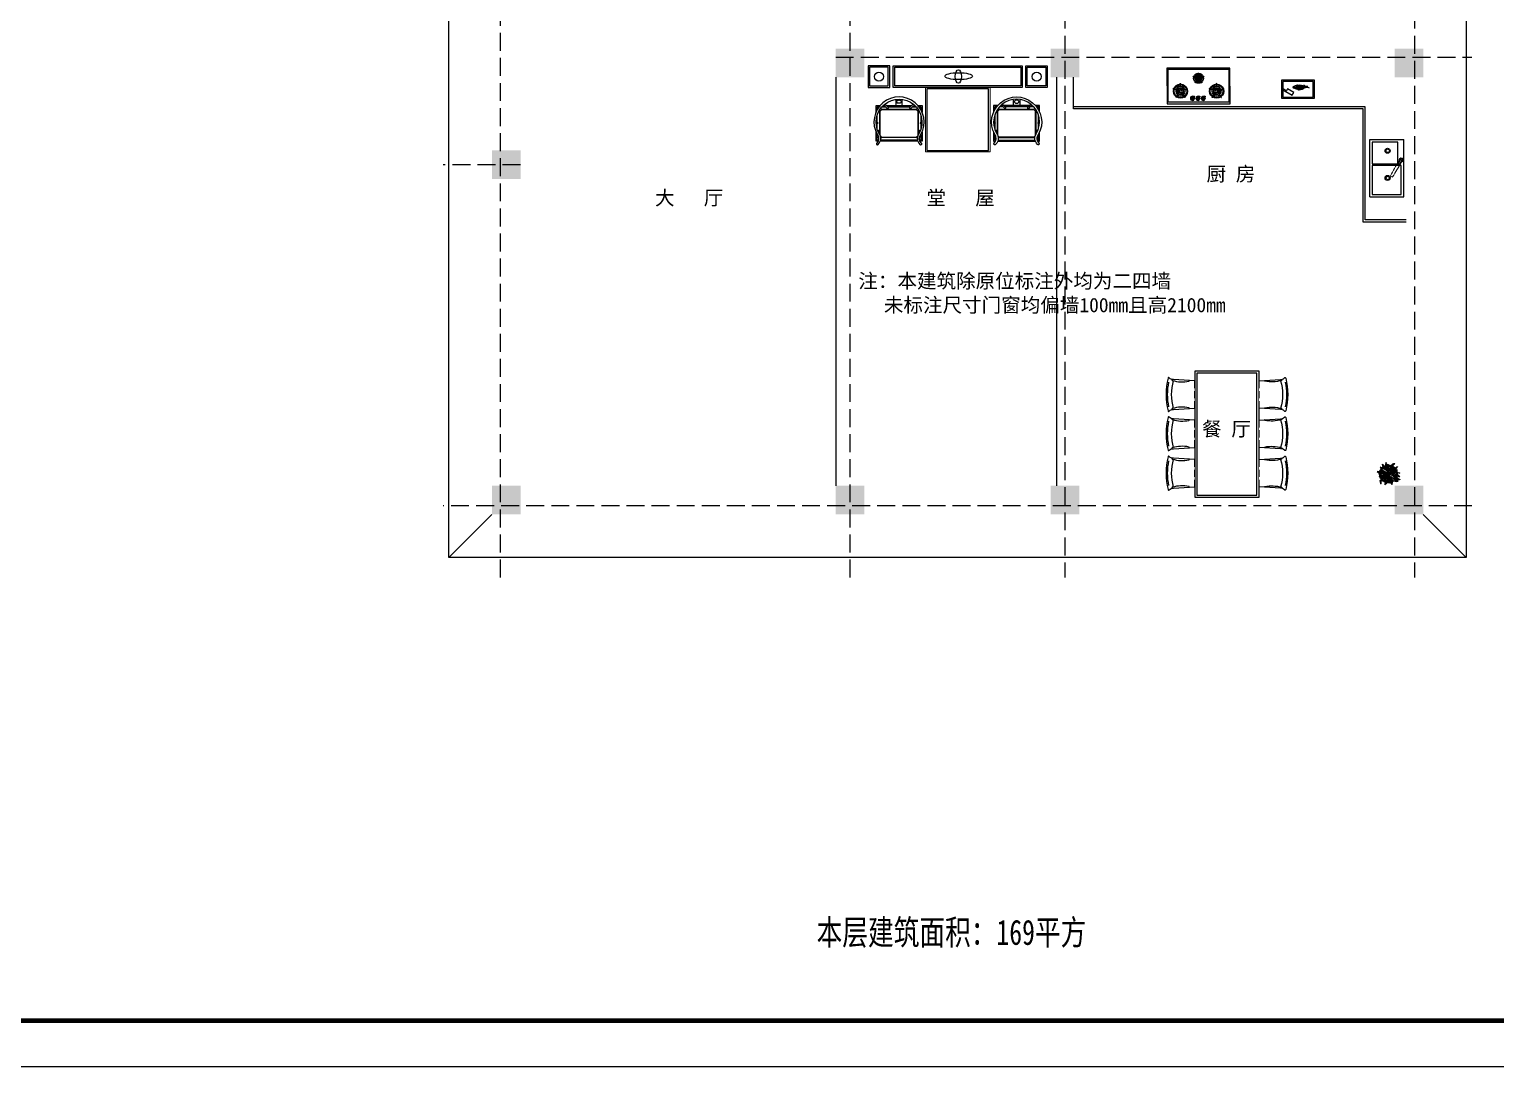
# Model space of a CAD drawing. Header units: millimetres. Extents: x -807114 to 146922, y -468455 to -61603.
# Drawn here: x -373469 to -353001, y -238672 to -224198 of the extents above; entities that cross this region are included whole.
import ezdxf

# ---------------------------------------------------------------- set-up
doc = ezdxf.new("R2010")
doc.units = ezdxf.units.MM
doc.header["$LTSCALE"] = 1000
for name, pattern in [('DASH', [0.35, 0.25, -0.1]), ('DASHED2', [0.375, 0.25, -0.125]), ('HIDDEN', [9.525, 6.35, -3.175])]:
    doc.linetypes.add(name, pattern=pattern)
for name, color, linetype in [('1家具内线', 8, 'Continuous'), ('1家具外线', 2, 'Continuous'), ('FF-FIXT', 31, 'Continuous'), ('FF-FURN', 51, 'Continuous'), ('FF-PLANTS', 86, 'Continuous'), ('floor', 9, 'Continuous'), ('KITCHEN', 2, 'Continuous'), ('KL截面', 30, 'Continuous'), ('P-活动家具', 134, 'Continuous'), ('PUB_DIM', 3, 'Continuous'), ('PUB_TITLE', 4, 'Continuous'), ('wipess', 5, 'Continuous'), ('建-轴', 1, 'Continuous')]:
    doc.layers.add(name, color=color, linetype=linetype)
for name, color, linetype, lineweight in [('FF●09【活动家具】', 146, 'DASHED2', 0), ('jia +', 4, 'Continuous', 20), ('jia -', 1, 'Continuous', 9)]:
    doc.layers.add(name, color=color, linetype=linetype, lineweight=lineweight)
doc.styles.add('D', font='simhei.ttf', dxfattribs={"width": 0.75, "height": 7})

# ---------------------------------------------------------------- blocks, each defined once
blk = doc.blocks.new('A$C73C27036')
at = {"layer": 'floor', "color": 251, "ltscale": 50}
for p, q in [((0, 800), (0, 0)), ((476, 800), (0, 800)), ((476, 800), (476, 0)), ((476, 0), (0, 0))]:
    blk.add_line(p, q, dxfattribs=at)
for centre, radius in [((226, 535), 35), ((226, 535), 25), ((226, 156), 35), ((226, 156), 25)]:
    blk.add_circle(centre, radius, dxfattribs=at)
at = {"layer": 'jia +', "color": 251}
for centre, radius, start, end in [((6980, -3738), 8043, 148.0351, 149.7132), ((-6915, 4285), 8043, 330.2868, 331.9649), ((161, 517), 5, 61.0799, 145.1717), ((-105, 35), 556, 58.9201, 61.0799), ((179, 507), 5, 334.8283, 58.9201), ((39, 285), 29.1, 101.9376, 18.0624)]:
    blk.add_arc(centre, radius, start, end, dxfattribs=at)
at = {"layer": 'jia -', "color": 251}
for centre, radius, start, end in [((40, 287), 20, 150, 330), ((278, 151), 294, 138.9018, 150.229), ((36, 294), 5, 149.5096, 224.4347), ((278, 151), 286, 139.062, 149.5096), ((55, 312), 31.1, 224.4347, 255.5653), ((39, 285), 29.1, 37.6892, 82.3108), ((48, 287), 5, 255.5653, 330.4904), ((-196, 425), 286, 330.4904, 340.938), ((-196, 425), 294, 329.771, 341.0982), ((60, 321), 24.5, 30.4631, 89.5369), ((64, 337), 2, 93.1644, 139.062), ((64, 328), 10.9, 26.8356, 93.1644)]:
    blk.add_arc(centre, radius, start, end, dxfattribs=at)
at = {"layer": 'jia -', "color": 2}
for centre, radius, start, end in [((60, 341), 5, 89.5369, 138.9018), ((72, 332), 2, 340.938, 26.8356), ((77, 331), 5, 341.0982, 30.4631)]:
    blk.add_arc(centre, radius, start, end, dxfattribs=at)
at = {"layer": 'P-活动家具', "ltscale": 50}
for p, q in [((35, 765), (35, 363)), ((441, 765), (35, 765)), ((441, 363), (441, 765)), ((35, 363), (441, 363)), ((85, 336), (85, 34)), ((441, 336), (85, 336)), ((441, 34), (441, 336)), ((85, 34), (441, 34))]:
    blk.add_line(p, q, dxfattribs=at)
blk = doc.blocks.new('A$C565A4CBB')
at = {"layer": 'P-活动家具', "color": 250}
for p, q in [((0, 0), (-12, 1)), ((11, -6), (0, 0)), ((69, 88), (47, 50)), ((47, 50), (132, 0)), ((158, 37), (69, 88)), ((132, 0), (149, 29)), ((149, 29), (152, 27)), ((152, 27), (151, 26)), ((151, 26), (183, 7)), ((158, 37), (159, 39)), ((190, 21), (159, 39)), ((183, 7), (190, 21)), ((-122, -21), (-110, -21)), ((-109, -21), (-122, -21)), ((-110, -21), (-100, -24)), ((-98, -24), (-109, -21)), ((-95, -16), (-90, -17)), ((-90, -16), (-95, -16)), ((-76, -24), (-90, -16)), ((-90, -17), (-78, -24)), ((-77, -12), (-66, -25)), ((-64, -25), (-77, -12)), ((-65, -12), (-56, -26)), ((-53, -26), (-65, -12)), ((-54, -8), (-42, -26)), ((-40, -26), (-54, -8)), ((-51, -45), (-48, -28)), ((-47, -28), (-51, -45)), ((-48, -5), (-34, -26)), ((-31, -26), (-48, -5)), ((-44, -45), (-41, -28)), ((-40, -28), (-43, -45)), ((-37, -5), (-22, -25)), ((-20, -25), (-37, -5)), ((-33, -42), (-33, -28)), ((-32, -28), (-32, -42)), ((-28, -2), (-10, -24)), ((-8, -24), (-28, -2)), ((-25, -43), (-26, -28)), ((-25, -28), (-23, -43)), ((-20, -41), (-20, -27)), ((-19, -27), (-20, -41)), ((-1, -2), (-17, -1)), ((-17, -51), (-13, -39)), ((-13, -40), (-17, -51)), ((-13, -39), (-15, -27)), ((-14, -3), (1, -22)), ((2, -22), (-14, -3)), ((-13, -26), (-13, -40)), ((-1, -4), (-9, -1)), ((-5, -5), (-8, -4)), ((7, -9), (-5, -5)), ((7, -6), (-1, -2)), ((7, -35), (3, -24)), ((4, -24), (8, -37)), ((8, -41), (7, -35)), ((8, -37), (8, -46))]:
    blk.add_line(p, q, dxfattribs=at)
at = {"layer": 'P-活动家具'}
for p, q in [((-54, -48), (-51, -45)), ((-51, -45), (-54, -48)), ((-46, -50), (-44, -45)), ((-43, -45), (-46, -50)), ((-36, -52), (-33, -42)), ((-32, -42), (-36, -52)), ((-27, -51), (-25, -43)), ((-23, -43), (-27, -51)), ((-22, -50), (-20, -41)), ((-20, -41), (-22, -50)), ((8, -46), (8, -41))]:
    blk.add_line(p, q, dxfattribs=at)
at = {"layer": 'P-活动家具', "color": 250}
blk.add_lwpolyline([(215, 130), (-242, 130), (-242, -118), (215, -118)], close=True, dxfattribs=at)
at = {"layer": 'P-活动家具'}
blk.add_lwpolyline([(200, 115), (-227, 115), (-227, -103), (200, -103)], close=True, dxfattribs=at)
at = {"layer": 'P-活动家具', "color": 250}
for points in [[(-66, -1), (-76, 3)], [(-58, 0), (-70, 6), (-52, 1), (-59, 6)], [(-45, 3), (-50, 6)], [(-34, 4), (-40, 9)], [(-26, 6), (-32, 11)], [(-15, 4), (-26, 12)], [(-11, 6), (-19, 12)], [(-128, -28), (-138, -27), (-146, -28), (-130, -28)], [(-128, -26), (-143, -24), (-130, -27)], [(-130, -28), (-143, -31), (-129, -28)], [(-126, -28), (-132, -31), (-128, -28)], [(-99, -26), (-112, -33), (-104, -26)], [(-84, -38), (-101, -43)], [(-80, -26), (-93, -37), (-82, -26)], [(-83, -7), (-90, -5)], [(-72, -3), (-83, -1)], [(-66, -27), (-75, -38), (-69, -27)], [(-57, -28), (-62, -43), (-65, -44), (-58, -28)], [(5, -38), (-12, -41)], [(3, -41), (-6, -46)], [(-4, -25), (-1, -41), (-5, -50), (-3, -41), (-5, -25)]]:
    blk.add_lwpolyline(points, dxfattribs=at)
at = {"layer": 'P-活动家具'}
for points in [[(-88, -41), (-101, -51)], [(4, -42), (1, -50)]]:
    blk.add_lwpolyline(points, dxfattribs=at)
at = {"layer": 'P-活动家具', "color": 250}
for radius in [4.08, 2.31]:
    blk.add_circle((35, -18), radius, dxfattribs=at)
for centre, radius, start, end in [((36, -27), 4.09, 96.5195, 204.4235), ((34, -27), 2.13, 214.1434, 63.8624), ((35, -18), 1.85, 192.7663, 336.2989), ((35, -17), 1.48, 221.42, 2.1489), ((36, -24), 1.59, 109.6965, 226.3455)]:
    blk.add_arc(centre, radius, start, end, dxfattribs=at)
for points in [[(56, -17), (48, -12), (-105, -13), (-150, -20), (-167, -11)], [(-6, 4), (-20, 14), (-26, 15), (-37, 12), (-50, 8), (-74, 7), (-94, -10)], [(57, -26), (48, -32), (-58, -50), (-109, -35), (-133, -34), (-149, -34)], [(9, -21), (-41, -26), (-84, -24), (-101, -24), (-128, -26)], [(9, -23), (-41, -28), (-84, -26), (-101, -26), (-128, -28)], [(-79, -37), (-89, -37), (-104, -43), (-100, -48), (-101, -51), (-90, -48), (-82, -40), (-79, -39), (-79, -37)], [(7, -37), (-2, -37), (-12, -39), (-7, -48), (0, -54), (6, -47), (8, -39), (10, -37), (8, -37)], [(25, -10), (16, -12), (14, -35), (22, -39)], [(57, -26), (57, -24), (54, -23), (53, -20), (57, -20), (57, -19), (56, -17)]]:
    blk.add_spline(points, degree=3, dxfattribs=at)
blk = doc.blocks.new('A$C15EF7CB2')
at = {"color": 2}
blk.add_arc((10, 96), 1.16, 0.0007, 180.0007, dxfattribs=at)
at = {"layer": 'KITCHEN', "color": 251}
for p, q in [((-420, -309), (-420, 141)), ((-420, 141), (440, 141)), ((440, 141), (440, -309)), ((440, -309), (-420, -309))]:
    blk.add_line(p, q, dxfattribs=at)
at = {"layer": 'KITCHEN', "color": 2, "linetype": 'HIDDEN'}
for p, q in [((-65, -289), (-65, -292)), ((10, -289), (10, -292))]:
    blk.add_line(p, q, dxfattribs=at)
at = {"layer": 'P-活动家具'}
for p, q in [((-36, 34), (-63, 43)), ((-35, 36), (-62, 45)), ((8, 68), (8, 96)), ((11, 68), (11, 96)), ((54, 36), (81, 45)), ((55, 34), (82, 43)), ((-308, -140), (-346, -128)), ((-307, -137), (-345, -124)), ((-245, -92), (-245, -51)), ((-241, -92), (-241, -51)), ((-179, -137), (-140, -124)), ((-178, -140), (-139, -128)), ((-19, -17), (-36, -40)), ((-17, -18), (-34, -41)), ((37, -18), (53, -41)), ((38, -17), (55, -40)), ((197, -140), (159, -128)), ((198, -137), (160, -124)), ((260, -92), (260, -51)), ((264, -92), (264, -51)), ((326, -137), (365, -124)), ((327, -140), (366, -128)), ((-284, -213), (-308, -246)), ((-281, -215), (-305, -248)), ((-204, -215), (-181, -248)), ((-202, -213), (-178, -246)), ((-67, -230), (-67, -227)), ((-64, -230), (-64, -227)), ((-35, -258), (-32, -258)), ((-35, -261), (-32, -261)), ((-12, -238), (-14, -236)), ((8, -230), (8, -227)), ((11, -230), (11, -227)), ((40, -258), (43, -258)), ((40, -261), (43, -261)), ((63, -238), (61, -236)), ((83, -230), (83, -227)), ((85, -289), (85, -292)), ((86, -230), (86, -227)), ((115, -258), (118, -258)), ((115, -261), (118, -261)), ((221, -213), (197, -246)), ((224, -215), (200, -248)), ((301, -215), (324, -248)), ((303, -213), (327, -246))]:
    blk.add_line(p, q, dxfattribs=at)
at = {"layer": 'P-活动家具', "color": 250}
for p, q in [((-87, -238), (-89, -236)), ((-68, -242), (-68, -277)), ((-62, -242), (-62, -277)), ((7, -242), (7, -277)), ((13, -242), (13, -277)), ((82, -242), (82, -277)), ((88, -242), (88, -277))]:
    blk.add_line(p, q, dxfattribs=at)
at = {"layer": 'P-活动家具'}
blk.add_lwpolyline([(-433, -337), (-429, 161), (452, 161), (449, -337)], close=True, dxfattribs=at)
for centre, radius in [((10, 21), 46.2), ((-243, -159), 66), ((262, -159), 66)]:
    blk.add_circle(centre, radius, dxfattribs=at)
at = {"layer": 'P-活动家具', "color": 250}
for centre, radius in [((10, 21), 33.1), ((10, 21), 26.9), ((10, 21), 11.6), ((-243, -159), 47.3), ((-243, -159), 38.5), ((-243, -159), 16.5), ((262, -159), 47.3), ((262, -159), 38.5), ((262, -159), 16.5), ((-65, -259), 20), ((10, -259), 20), ((85, -259), 20)]:
    blk.add_circle(centre, radius, dxfattribs=at)
at = {"layer": 'P-活动家具'}
for centre, radius, start, end in [((-62, 44), 1.16, 72.0007, 252.0007), ((10, 21), 69.3, 162.9557, 233.0457), ((10, 21), 69.3, 90.9557, 161.0457), ((10, 21), 61.6, 163.075, 232.9263), ((10, 21), 61.6, 91.075, 160.9263), ((-35, 35), 1.16, 252.0007, 72.0007), ((10, 68), 1.16, 180.0007, 0.0007), ((10, 21), 69.3, 18.9557, 89.0457), ((10, 21), 61.6, 19.075, 88.9263), ((10, 21), 61.6, 307.075, 16.9263), ((10, 21), 69.3, 306.9557, 17.0457), ((55, 35), 1.16, 108.0007, 288.0007), ((82, 44), 1.16, 288.0007, 108.0007), ((-346, -126), 1.65, 72.0007, 252.0007), ((-243, -159), 99, 162.9557, 233.0457), ((-243, -159), 99, 90.9557, 161.0457), ((-243, -159), 88, 163.075, 232.9263), ((-243, -159), 88, 91.075, 160.9263), ((-307, -139), 1.65, 252.0007, 72.0007), ((-243, -51), 1.65, 0.0007, 180.0007), ((-243, -92), 1.65, 180.0007, 0.0007), ((-243, -159), 99, 18.9557, 89.0457), ((-243, -159), 88, 19.075, 88.9263), ((-243, -159), 88, 307.075, 16.9263), ((-243, -159), 99, 306.9557, 17.0457), ((-179, -139), 1.65, 108.0007, 288.0007), ((-140, -126), 1.65, 288.0007, 108.0007), ((-35, -41), 1.16, 144.0007, 324.0007), ((10, 21), 69.3, 234.9557, 305.0457), ((10, 21), 61.6, 235.075, 304.9263), ((-18, -18), 1.16, 324.0007, 144.0007), ((37, -18), 1.16, 36.0007, 216.0007), ((54, -41), 1.16, 216.0007, 36.0007), ((159, -126), 1.65, 72.0007, 252.0007), ((262, -159), 99, 162.9557, 233.0457), ((262, -159), 99, 90.9557, 161.0457), ((262, -159), 88, 163.075, 232.9263), ((262, -159), 88, 91.075, 160.9263), ((198, -139), 1.65, 252.0007, 72.0007), ((262, -51), 1.65, 0.0007, 180.0007), ((262, -92), 1.65, 180.0007, 0.0007), ((262, -159), 99, 18.9557, 89.0457), ((262, -159), 88, 19.075, 88.9263), ((262, -159), 88, 307.075, 16.9263), ((262, -159), 99, 306.9557, 17.0457), ((326, -139), 1.65, 108.0007, 288.0007), ((365, -126), 1.65, 288.0007, 108.0007), ((-307, -247), 1.65, 144.0007, 324.0007), ((-243, -159), 99, 234.9557, 305.0457), ((-243, -159), 88, 235.075, 304.9263), ((-283, -214), 1.65, 324.0007, 144.0007), ((-203, -214), 1.65, 36.0007, 216.0007), ((-179, -247), 1.65, 216.0007, 36.0007), ((-65, -259), 33, 92.6059, 135.0007), ((-65, -259), 33, 270.0007, 357.3954), ((-65, -259), 30, 270.0007, 357.1347), ((-65, -259), 33, 2.6059, 87.3954), ((-65, -259), 30, 2.8667, 87.1347), ((10, -259), 33, 92.6059, 135.0007), ((10, -259), 30, 92.8667, 135.0007), ((10, -259), 33, 270.0007, 357.3954), ((10, -259), 30, 270.0007, 357.1347), ((10, -259), 33, 2.6059, 87.3954), ((10, -259), 30, 2.8667, 87.1347), ((85, -259), 33, 92.6059, 135.0007), ((85, -259), 30, 92.8667, 135.0007), ((85, -259), 30, 270.0007, 357.1347), ((85, -259), 33, 270.0007, 357.3954), ((85, -259), 33, 2.6059, 87.3954), ((85, -259), 30, 2.8667, 87.1347), ((198, -247), 1.65, 144.0007, 324.0007), ((262, -159), 99, 234.9557, 305.0457), ((262, -159), 88, 235.075, 304.9263), ((222, -214), 1.65, 324.0007, 144.0007), ((302, -214), 1.65, 36.0007, 216.0007), ((326, -247), 1.65, 216.0007, 36.0007)]:
    blk.add_arc(centre, radius, start, end, dxfattribs=at)
at = {"layer": 'P-活动家具', "color": 250}
for centre, radius, start, end in [((-8, 12), 3.85, 26.4748, 206.4748), ((10, 21), 23.1, 206.4748, 240.0007), ((0, 37), 3.85, 120.0007, 300.0007), ((10, 21), 15.4, 206.4748, 240.0007), ((10, 21), 23.1, 86.4748, 120.0007), ((0, 4), 3.85, 240.0007, 60.0007), ((10, 21), 15.4, 86.4748, 120.0007), ((11, 40), 3.85, 266.4748, 86.4748), ((10, 21), 15.4, 326.4748, 0.0007), ((26, 10), 3.85, 146.4748, 326.4748), ((29, 21), 3.85, 0.0007, 180.0007), ((10, 21), 23.1, 326.4748, 0.0007), ((-270, -159), 5.5, 0.0007, 180.0007), ((-243, -159), 33, 180.0007, 213.5265), ((-266, -175), 5.5, 213.5265, 33.5265), ((-243, -159), 22, 180.0007, 213.5265), ((-245, -132), 5.5, 93.5265, 273.5265), ((-243, -159), 33, 60.0007, 93.5265), ((-243, -159), 22, 60.0007, 93.5265), ((-229, -183), 5.5, 120.0007, 300.0007), ((-229, -136), 5.5, 240.0007, 60.0007), ((-243, -159), 22, 300.0007, 333.5265), ((-243, -159), 33, 300.0007, 333.5265), ((-218, -172), 5.5, 333.5265, 153.5265), ((238, -172), 5.5, 26.4748, 206.4748), ((262, -159), 33, 206.4748, 240.0007), ((262, -159), 22, 206.4748, 240.0007), ((248, -136), 5.5, 120.0007, 300.0007), ((262, -159), 33, 86.4748, 120.0007), ((248, -183), 5.5, 240.0007, 60.0007), ((262, -159), 22, 86.4748, 120.0007), ((264, -132), 5.5, 266.4748, 86.4748), ((262, -159), 22, 326.4748, 0.0007), ((285, -175), 5.5, 146.4748, 326.4748), ((290, -159), 5.5, 0.0007, 180.0007), ((262, -159), 33, 326.4748, 0.0007), ((-65, -259), 30, 92.8667, 135.0007), ((-65, -259), 18, 99.5947, 260.4066), ((-65, -242), 3.01, 355.1251, 184.8763), ((-65, -276), 3.01, 175.1251, 4.8763), ((-65, -259), 18, 279.5947, 80.4066), ((10, -259), 18, 99.5947, 260.4066), ((10, -242), 3.01, 355.1251, 184.8763), ((10, -276), 3.01, 175.1251, 4.8763), ((10, -259), 18, 279.5947, 80.4066), ((85, -259), 18, 99.5947, 260.4066), ((85, -242), 3.01, 355.1251, 184.8763), ((85, -276), 3.01, 175.1251, 4.8763), ((85, -259), 18, 279.5947, 80.4066)]:
    blk.add_arc(centre, radius, start, end, dxfattribs=at)
blk = doc.blocks.new('YZ-1')
at = {"color": 250}
blk.add_wipeout([(296, 361), (313, 350), (336, 335), (365, 315), (396, 293), (431, 265), (452, 247), (485, 218), (510, 194), (538, 166), (564, 138), (587, 112), (612, 81), (633, 55), (654, 26), (669, 5), (686, -21), (698, -40), (700, -43), (701, -49), (699, -56), (696, -59), (690, -61), (687, -61), (680, -61), (674, -61), (668, -61), (661, -63), (654, -64), (647, -67), (641, -70), (636, -73), (631, -76), (625, -81), (616, -91), (615, -92), (608, -98), (597, -108), (576, -127), (553, -147), (535, -163), (338, -338), (0, 0), (49, 56), (65, 73), (140, 158), (219, 247), (236, 266), (246, 277), (254, 283), (269, 304), (275, 323), (277, 338), (277, 348), (277, 351), (279, 358), (285, 363), (289, 363), (294, 362)], dxfattribs=at).dxf.layer = 'wipess'
at = {"color": 0, "linetype": 'Continuous'}
blk.add_lwpolyline([(615, -92, -0.259493), (687, -61, 0.672201), (699, -42, 0.117136), (296, 361, 0.672201), (277, 349, -0.259493), (246, 277), (61, 68)], format="xyb", dxfattribs=at)
at = {"color": 8, "linetype": 'DASH', "ltscale": 0.5}
blk.add_lwpolyline([(61, 68), (0, 0), (338, -338), (407, -277)], dxfattribs=at)
at = {"color": 0, "linetype": 'Continuous'}
blk.add_lwpolyline([(407, -277), (615, -92)], dxfattribs=at)
at = {"color": 53, "linetype": 'Continuous'}
for centre, radius, start, end in [((-247, 555), 586, 303.4214, 332.0715), ((-195, -533), 922, 29.8366, 60.1634), ((261, 287), 11.8, 327.6605, 71.2125), ((261, 287), 11.8, 327.6605, 71.2125), ((73, 74), 8.87, 187.8713, 288.0758), ((65, 64), 10.9, 8.6433, 84.376), ((893, -585), 586, 117.9285, 146.5786), ((625, -77), 11.8, 18.7875, 122.3395), ((625, -77), 11.8, 18.7875, 122.3395), ((412, -265), 8.87, 161.9242, 262.1287), ((402, -273), 10.9, 5.624, 81.3567)]:
    blk.add_arc(centre, radius, start, end, dxfattribs=at)
at = {"color": 58}
blk.add_arc((-195, -533), 993, 32.3953, 57.6047, dxfattribs=at)
blk = doc.blocks.new('04015600')
at = {"layer": '1家具内线'}
blk.add_lwpolyline([(-39, 732, 0.13438), (-36, 722, 0.106842), (-27, 712, 0.082314), (-15, 706, 0.07067), (1, 704, 0.07067), (17, 706, 0.082314), (29, 712, 0.106842), (38, 722, 0.13438), (41, 732, 0.13438), (38, 742, 0.106842), (29, 752, 0.082314), (17, 758, 0.07067), (1, 760, 0.07067), (-15, 758, 0.082314), (-27, 752, 0.106842), (-36, 742, 0.13438)], format="xyb", close=True, dxfattribs=at)
for points in [[(-370, 645), (-370, 595)], [(-337, 645), (-370, 645)], [(-370, 510), (-370, 384)], [(-322, 577), (-326, 577), (-326, 174)], [(-322, 165), (-322, 577)], [(-229, 645), (-291, 645)], [(191, 645), (-191, 645)], [(291, 645), (229, 645)], [(251, 665), (272, 665)], [(323, 577), (327, 577), (327, 176)], [(323, 168), (323, 577)], [(370, 595), (370, 645), (337, 645)], [(370, 263), (370, 510)], [(-370, 358), (-370, 263)], [(-370, 177), (-370, 81), (-349, 81)], [(-313, 81), (313, 81)], [(349, 81), (370, 81), (370, 177)]]:
    blk.add_lwpolyline(points, dxfattribs=at)
for points in [[(-299, 600), (-299, 596), (300, 596), (300, 600)], [(-299, 130), (-299, 126), (300, 126), (300, 130)]]:
    blk.add_lwpolyline(points, close=True, dxfattribs=at)
for centre, radius, start, end in [((-258, 718), 205, 345.0014, 14.9986), ((258, 718), 205, 165.0014, 194.9986), ((-323, 599), 25, 231.8071, 61.4893), ((-923, -83), 1005, 44.6083, 48.9268), ((-28, 884), 289, 221.995, 236.4657), ((-196, 631), 14, 214.5001, 61.6758), ((196, 631), 14, 118.3242, 325.4999), ((28, 884), 289, 303.5343, 318.005), ((923, -83), 1005, 131.0732, 135.3917), ((323, 599), 25, 118.5107, 308.1929), ((-390, 513), 128, 270.1864, 277.1527), ((-390, 485), 128, 270.7128, 277.1527), ((-374, 371), 14, 270, 102.9025), ((374, 371), 14, 77.0975, 270), ((390, 513), 128, 262.8473, 269.8136), ((390, 485), 128, 262.8473, 269.2872), ((-422, 349), 128, 299.0251, 304.6884), ((-343, 231), 14, 297.5358, 130.4383), ((-409, 325), 128, 298.3843, 304.6884), ((-323, 127), 25, 299.7819, 75.6697), ((323, 127), 25, 104.3303, 240.2181), ((343, 231), 14, 49.5617, 242.4642), ((409, 325), 128, 235.3116, 241.6157), ((323, 127), 25, 335.7872, 8.7611), ((422, 349), 128, 235.3116, 240.9749)]:
    blk.add_arc(centre, radius, start, end, dxfattribs=at)
at = {"layer": '1家具外线'}
blk.add_lwpolyline([(-379, 30, 0.388075), (-370, 178, -1.713285), (370, 178, 0.388075), (379, 30, -1.010163), (355, 5, -0.381875), (340, 197, 1.700219), (-340, 197, -0.381875), (-355, 5, -1.010163)], format="xyb", close=True, dxfattribs=at)
for points in [[(-320, 665), (-390, 665)], [(-390, 665), (-390, 555)], [(-251, 665), (-272, 665)], [(217, 665), (-217, 665)], [(272, 665), (251, 665)], [(390, 555), (390, 665), (320, 665)], [(-390, 218), (-390, 61), (-357, 61)], [(-319, 61), (319, 61)], [(357, 61), (390, 61), (390, 218)]]:
    blk.add_lwpolyline(points, dxfattribs=at)
blk = doc.blocks.new('gfdgdfgdfg')
at = {"color": 2}
for points in [[(-3165, -60911), (-2865, -60911), (-2865, -60611), (-3165, -60611)], [(-2815, -60611), (-1015, -60611), (-1015, -60911), (-2815, -60911)], [(-665, -60911), (-965, -60911), (-965, -60611), (-665, -60611)]]:
    blk.add_lwpolyline(points, close=True, dxfattribs=at)
at = {"color": 8}
for points in [[(-3145, -60891), (-2885, -60891), (-2885, -60631), (-3145, -60631)], [(-2795, -60631), (-1035, -60631), (-1035, -60891), (-2795, -60891)], [(-685, -60891), (-945, -60891), (-945, -60631), (-685, -60631)]]:
    blk.add_lwpolyline(points, close=True, dxfattribs=at)
for centre in [(-3015, -60761), (-815, -60761)]:
    blk.add_circle(centre, 62.8, dxfattribs=at)
for centre, major_axis, ratio in [((-1902, -60755), (-193, 0), 0.249852), ((-1906, -60760), (0, 94), 0.461567)]:
    blk.add_ellipse(centre, major_axis=major_axis, ratio=ratio, dxfattribs=at)
blk = doc.blocks.new('A$C48975837')
at = {"color": 8}
blk.add_lwpolyline([(820, 20), (1680, 20), (1680, 880), (820, 880)], close=True, dxfattribs=at)
at = {"layer": 'FF●09【活动家具】', "color": 2, "linetype": 'ByBlock'}
blk.add_lwpolyline([(800, 0), (1700, 0), (1700, 900), (800, 900)], close=True, dxfattribs=at)
at = {"layer": 'FF●09【活动家具】', "yscale": 0.8235294117647058, "zscale": 0.8235294117647058}
for p, xscale in [((430, 98), -0.8235294117647058), ((2071, 98), 0.8235294117647058)]:
    blk.add_blockref('04015600', p, dxfattribs=dict(at, xscale=xscale))
at = {"layer": 'PUB_DIM'}
blk.add_blockref('gfdgdfgdfg', (3165, 61811), dxfattribs=at)
blk = doc.blocks.new('A$C0744269B')
at = {"color": 0, "extrusion": (0, 0, -1)}
for p, q in [((-405, 75), (-428, 113)), ((-428, 113), (-354, 83)), ((-326, 4), (-405, 75)), ((-354, 83), (-222, 38)), ((-260, -17), (-326, 4)), ((-290, -21), (-160, 10)), ((-152, 31), (-239, 100)), ((-239, 100), (-139, 64)), ((-142, 112), (-227, 297)), ((-227, 297), (-99, 210)), ((-222, 38), (-109, 12)), ((0, 0), (-184, -88)), ((-158, 344), (-165, 480)), ((-160, 10), (-79, 13)), ((-102, 215), (-158, 344)), ((-137, 16), (-152, 31)), ((3, 17), (-142, 112)), ((-139, 64), (-41, 52)), ((-40, 125), (-102, 215)), ((-85, -178), (0, 0)), ((-79, 13), (0, 0)), ((0, 0), (-40, 125)), ((0, 0), (87, 157)), ((112, 38), (0, 0)), ((198, -30), (0, 0)), ((0, 0), (62, -139)), ((66, -19), (0, 0)), ((0, 0), (20, -147)), ((28, 242), (11, 169)), ((54, 174), (24, 72)), ((25, 73), (56, 241)), ((31, 343), (28, 242)), ((56, 241), (31, 343)), ((135, 306), (54, 174)), ((87, 157), (207, 289)), ((231, 93), (112, 38)), ((169, 427), (135, 306)), ((140, 215), (180, 309)), ((255, 45), (142, 52)), ((180, 309), (169, 427)), ((207, 289), (342, 333)), ((325, 254), (231, 93)), ((408, 83), (255, 45)), ((289, -9), (440, 45)), ((436, 318), (325, 254)), ((342, 333), (436, 318)), ((496, 139), (408, 83)), ((440, 45), (496, 139)), ((-512, -123), (-440, -66)), ((-455, -108), (-512, -123)), ((-322, -110), (-455, -108)), ((-440, -66), (-290, -21)), ((-375, -314), (-323, -195)), ((-323, -195), (-244, -128)), ((-184, -88), (-322, -110)), ((-166, -228), (-288, -263)), ((-288, -263), (-159, -261)), ((-244, -128), (-57, -27)), ((-96, -160), (-166, -228)), ((-159, -261), (-108, -238)), ((-133, -437), (-119, -316)), ((-112, -529), (-133, -437)), ((-119, -316), (-85, -178)), ((-98, -451), (-112, -529)), ((-6, -285), (-98, -451)), ((5, -395), (-43, -447)), ((-43, -447), (36, -405)), ((20, -147), (-6, -285)), ((5, -229), (5, -395)), ((53, -292), (19, -154)), ((36, -405), (53, -292)), ((62, -139), (157, -270)), ((138, -98), (66, -19)), ((102, -53), (221, -110)), ((128, -22), (289, -9)), ((187, -266), (138, -98)), ((289, -182), (150, -76)), ((153, -141), (222, -243)), ((157, -270), (204, -441)), ((204, -441), (187, -266)), ((353, -59), (198, -30)), ((221, -110), (355, -101)), ((222, -243), (404, -348)), ((331, -262), (289, -182)), ((404, -348), (331, -262)), ((515, -41), (353, -59)), ((355, -101), (515, -41))]:
    blk.add_line(p, q, dxfattribs=at)
at = {"color": 0, "linetype": 'ByBlock', "extrusion": (0, 0, -1)}
for p, q in [((-390, 350), (-370, 351)), ((-373, 341), (-390, 350)), ((-371, 308), (-389, 311)), ((-389, 311), (-375, 299)), ((-375, 299), (-382, 290)), ((-382, 290), (-371, 293)), ((-378, 333), (-373, 341)), ((-369, 337), (-378, 333)), ((-371, 293), (-373, 280)), ((-373, 280), (-351, 291)), ((-371, 425), (-361, 428)), ((-354, 413), (-371, 425)), ((-370, 351), (-371, 362)), ((-371, 362), (-364, 353)), ((-370, 317), (-371, 308)), ((-349, 339), (-370, 323)), ((-370, 323), (-369, 337)), ((-365, 309), (-370, 317)), ((-361, 428), (-366, 433)), ((-366, 433), (-359, 432)), ((-365, 384), (-355, 387)), ((-348, 372), (-365, 384)), ((-357, 320), (-365, 309)), ((-364, 353), (-358, 364)), ((-355, 387), (-360, 392)), ((-360, 392), (-353, 391)), ((-359, 432), (-357, 447)), ((-358, 364), (-348, 342)), ((-357, 447), (-351, 433)), ((-350, 295), (-357, 320)), ((-354, 224), (-328, 229)), ((-330, 216), (-354, 224)), ((-353, 391), (-351, 406)), ((-351, 433), (-343, 436)), ((-337, 427), (-351, 413)), ((-351, 406), (-345, 392)), ((-343, 436), (-348, 429)), ((-348, 429), (-337, 427)), ((-335, 310), (-347, 307)), ((-347, 307), (-330, 291)), ((-345, 392), (-337, 395)), ((-332, 386), (-345, 372)), ((-337, 395), (-342, 388)), ((-342, 388), (-332, 386)), ((-331, 315), (-341, 319)), ((-341, 319), (-335, 310)), ((-335, 205), (-330, 216)), ((-323, 211), (-335, 205)), ((-324, 333), (-331, 315)), ((-328, 229), (-331, 244)), ((-331, 244), (-320, 233)), ((-326, 291), (-305, 306)), ((-297, 172), (-325, 156)), ((-325, 156), (-291, 156)), ((-321, 315), (-324, 333)), ((-322, 194), (-323, 211)), ((-298, 218), (-322, 194)), ((-312, 317), (-321, 315)), ((-307, 273), (-320, 271)), ((-320, 271), (-304, 254)), ((-320, 233), (-314, 249)), ((-318, 309), (-312, 317)), ((-305, 306), (-318, 309)), ((-314, 249), (-296, 222)), ((-303, 278), (-313, 283)), ((-313, 283), (-307, 273)), ((-290, 180), (-306, 185)), ((-306, 185), (-297, 172)), ((-295, 296), (-303, 278)), ((-261, 133), (-302, 115)), ((-302, 115), (-282, 105)), ((-300, 254), (-278, 267)), ((-293, 278), (-295, 296)), ((-282, 105), (-294, 94)), ((-294, 94), (-278, 94)), ((-284, 279), (-293, 278)), ((-255, 178), (-292, 203)), ((-292, 203), (-290, 180)), ((-291, 272), (-284, 279)), ((-278, 267), (-291, 272)), ((-291, 156), (-291, 137)), ((-291, 137), (-281, 153)), ((-281, 153), (-268, 134)), ((-278, 94), (-280, 62)), ((-280, 62), (-261, 91)), ((-268, 134), (-253, 172)), ((-261, 91), (-245, 81)), ((-231, 99), (-255, 133)), ((-245, 81), (-253, 99)), ((-253, 99), (-231, 99)), ((-229, 203), (-251, 207)), ((-251, 207), (-234, 169)), ((-212, 137), (-240, 121)), ((-240, 121), (-207, 121)), ((-220, 209), (-234, 222)), ((-234, 222), (-229, 203)), ((-228, 167), (-185, 177)), ((-205, 146), (-221, 151)), ((-221, 151), (-212, 137)), ((-196, 233), (-220, 209)), ((-170, 144), (-207, 168)), ((-207, 168), (-205, 146)), ((-207, 121), (-206, 102)), ((-206, 102), (-196, 118)), ((-204, 202), (-196, 233)), ((-188, 199), (-204, 202)), ((-203, 191), (-188, 199)), ((-185, 177), (-203, 191)), ((-196, 118), (-183, 100)), ((-183, 100), (-168, 138)), ((-154, 111), (-176, 115)), ((-176, 115), (-159, 77)), ((-145, 117), (-159, 130)), ((-159, 130), (-154, 111)), ((-153, 75), (-110, 85)), ((-142, 119), (-145, 117)), ((-128, 99), (-123, 101)), ((-110, 85), (-128, 99)), ((49, 329), (40, 345)), ((40, 345), (57, 335)), ((40, 325), (49, 329)), ((50, 322), (40, 325)), ((41, 311), (50, 322)), ((67, 312), (41, 311)), ((57, 335), (63, 344)), ((66, 271), (57, 288)), ((57, 288), (74, 277)), ((57, 267), (66, 271)), ((67, 264), (57, 267)), ((58, 254), (67, 264)), ((85, 254), (58, 254)), ((68, 398), (60, 397)), ((60, 397), (68, 393)), ((68, 393), (60, 387)), ((60, 387), (77, 381)), ((63, 344), (63, 332)), ((63, 332), (75, 338)), ((75, 401), (67, 412)), ((67, 412), (68, 398)), ((75, 338), (71, 314)), ((74, 277), (80, 286)), ((81, 405), (75, 401)), ((77, 317), (76, 292)), ((88, 309), (77, 317)), ((79, 398), (81, 405)), ((89, 400), (79, 398)), ((79, 290), (105, 284)), ((80, 383), (89, 400)), ((80, 286), (80, 275)), ((80, 275), (92, 280)), ((84, 353), (83, 335)), ((92, 348), (84, 353)), ((85, 333), (105, 329)), ((96, 382), (88, 387)), ((88, 387), (89, 369)), ((90, 320), (88, 309)), ((92, 280), (88, 256)), ((94, 310), (90, 320)), ((91, 367), (111, 364)), ((94, 356), (92, 348)), ((97, 348), (94, 356)), ((113, 317), (94, 310)), ((97, 391), (96, 382)), ((101, 383), (97, 391)), ((111, 353), (97, 348)), ((99, 296), (109, 297)), ((105, 284), (99, 296)), ((105, 329), (100, 338)), ((100, 338), (107, 338)), ((115, 390), (101, 383)), ((101, 302), (113, 317)), ((109, 297), (101, 302)), ((102, 342), (111, 353)), ((107, 338), (102, 342)), ((105, 373), (113, 374)), ((111, 364), (105, 373)), ((107, 378), (115, 390)), ((113, 374), (107, 378)), ((121, 408), (112, 413)), ((112, 413), (113, 395)), ((116, 393), (135, 390)), ((123, 424), (119, 439)), ((119, 439), (126, 436)), ((122, 416), (121, 408)), ((126, 409), (122, 416)), ((139, 423), (124, 422)), ((126, 436), (127, 442)), ((139, 415), (126, 409)), ((127, 442), (130, 437)), ((130, 437), (139, 444)), ((130, 399), (137, 400)), ((135, 390), (130, 399)), ((131, 403), (139, 415)), ((137, 400), (131, 403)), ((141, 431), (134, 429)), ((134, 429), (139, 423)), ((139, 444), (135, 433)), ((135, 433), (141, 431)), ((142, 450), (138, 465)), ((138, 465), (145, 461)), ((158, 448), (143, 448)), ((145, 461), (146, 467)), ((146, 467), (149, 463)), ((149, 463), (158, 470)), ((160, 456), (153, 455)), ((153, 455), (158, 448)), ((158, 470), (154, 459)), ((154, 459), (160, 456)), ((252, 104), (225, 84)), ((225, 84), (242, 79)), ((242, 79), (234, 69)), ((234, 69), (246, 72)), ((266, 141), (242, 137)), ((242, 137), (266, 128)), ((246, 72), (250, 48)), ((250, 48), (259, 72)), ((281, 83), (257, 104)), ((259, 72), (273, 67)), ((266, 128), (261, 114)), ((261, 114), (273, 123)), ((274, 145), (264, 153)), ((264, 153), (266, 141)), ((264, 79), (281, 83)), ((273, 67), (264, 79)), ((273, 123), (277, 106)), ((279, 162), (274, 145)), ((277, 106), (299, 129)), ((298, 134), (279, 162)), ((310, 118), (282, 98)), ((282, 98), (299, 94)), ((299, 94), (292, 84)), ((292, 84), (304, 86)), ((311, 160), (297, 157)), ((297, 157), (310, 151)), ((310, 151), (298, 139)), ((298, 139), (329, 132)), ((304, 86), (308, 62)), ((322, 166), (306, 185)), ((306, 185), (311, 160)), ((308, 62), (317, 86)), ((338, 97), (315, 119)), ((317, 86), (331, 81)), ((331, 174), (322, 166)), ((322, 93), (338, 97)), ((331, 81), (322, 93)), ((330, 162), (331, 174)), ((347, 167), (330, 162)), ((333, 135), (347, 167)), ((335, 188), (348, 191)), ((357, 173), (335, 188)), ((348, 191), (342, 199)), ((342, 199), (351, 197)), ((351, 197), (354, 216)), ((368, 171), (353, 152)), ((354, 216), (362, 198)), ((354, 148), (372, 129)), ((378, 189), (361, 172)), ((362, 198), (372, 201)), ((372, 201), (365, 192)), ((365, 192), (378, 189)), ((372, 159), (368, 171)), ((381, 167), (372, 159)), ((372, 129), (374, 142)), ((374, 142), (382, 137)), ((378, 156), (381, 167)), ((397, 151), (378, 156)), ((379, 146), (397, 151)), ((382, 137), (379, 146)), ((395, 197), (383, 183)), ((384, 180), (397, 165)), ((404, 239), (394, 238)), ((394, 238), (405, 224)), ((398, 188), (395, 197)), ((397, 165), (399, 175)), ((404, 194), (398, 188)), ((399, 175), (405, 171)), ((407, 242), (400, 246)), ((400, 246), (404, 239)), ((402, 186), (404, 194)), ((417, 182), (402, 186)), ((403, 178), (417, 182)), ((405, 171), (403, 178)), ((415, 255), (407, 242)), ((408, 224), (426, 232)), ((417, 223), (408, 207)), ((409, 204), (423, 191)), ((415, 241), (415, 255)), ((422, 241), (415, 241)), ((417, 236), (422, 241)), ((426, 232), (417, 236)), ((421, 214), (417, 223)), ((427, 220), (421, 214)), ((423, 191), (423, 201)), ((423, 201), (430, 198)), ((426, 212), (427, 220)), ((441, 209), (426, 212)), ((427, 242), (437, 243)), ((441, 229), (427, 242)), ((427, 204), (441, 209)), ((430, 198), (427, 204)), ((437, 243), (433, 250)), ((433, 250), (440, 247)), ((440, 247), (444, 261)), ((444, 261), (447, 247)), ((459, 239), (444, 228)), ((447, 247), (456, 248)), ((456, 248), (450, 242)), ((450, 242), (459, 239)), ((467, 233), (473, 247)), ((479, 222), (467, 230)), ((473, 247), (477, 240)), ((477, 240), (480, 245)), ((486, 227), (479, 230)), ((479, 230), (479, 222)), ((480, 245), (481, 239)), ((481, 239), (492, 240)), ((492, 240), (482, 233)), ((482, 233), (486, 227)), ((497, 243), (503, 257)), ((510, 232), (497, 240)), ((503, 257), (507, 250)), ((507, 250), (511, 255)), ((516, 237), (510, 240)), ((510, 240), (510, 232)), ((511, 255), (511, 249)), ((511, 249), (522, 250)), ((522, 250), (512, 243)), ((512, 243), (516, 237)), ((-384, -132), (-412, -148)), ((-412, -148), (-378, -148)), ((-377, -124), (-393, -119)), ((-393, -119), (-384, -132)), ((-342, -126), (-379, -101)), ((-379, -101), (-377, -124)), ((-378, -148), (-378, -167)), ((-378, -167), (-368, -151)), ((-368, -151), (-355, -170)), ((-355, -170), (-339, -131)), ((-307, -147), (-348, -165)), ((-348, -165), (-327, -175)), ((-327, -175), (-340, -186)), ((-340, -186), (-324, -186)), ((-316, -101), (-338, -97)), ((-338, -97), (-321, -135)), ((-324, -186), (-325, -218)), ((-325, -218), (-307, -190)), ((-306, -95), (-320, -82)), ((-320, -82), (-316, -101)), ((-315, -136), (-272, -127)), ((-307, -190), (-291, -199)), ((-283, -71), (-306, -95)), ((-277, -181), (-301, -148)), ((-299, -182), (-277, -181)), ((-291, -199), (-299, -182)), ((-291, -102), (-283, -71)), ((-275, -105), (-291, -102)), ((-290, -113), (-275, -105)), ((-272, -127), (-290, -113)), ((-262, -425), (-278, -429)), ((-278, -429), (-271, -434)), ((-271, -434), (-276, -437)), ((-276, -437), (-271, -438)), ((-259, -368), (-273, -370)), ((-273, -370), (-259, -376)), ((-271, -438), (-273, -449)), ((-273, -449), (-265, -440)), ((-265, -440), (-260, -445)), ((-263, -342), (-249, -337)), ((-249, -344), (-263, -342)), ((-248, -397), (-263, -401)), ((-263, -401), (-257, -406)), ((-259, -376), (-262, -384)), ((-262, -384), (-255, -379)), ((-257, -406), (-262, -409)), ((-262, -409), (-256, -410)), ((-260, -445), (-262, -438)), ((-262, -438), (-254, -439)), ((-254, -366), (-260, -361)), ((-260, -361), (-259, -368)), ((-254, -439), (-260, -426)), ((-256, -410), (-259, -421)), ((-259, -421), (-251, -412)), ((-255, -379), (-253, -388)), ((-252, -356), (-254, -366)), ((-253, -388), (-240, -375)), ((-249, -337), (-252, -329)), ((-252, -329), (-245, -334)), ((-240, -372), (-252, -356)), ((-251, -412), (-246, -416)), ((-250, -351), (-249, -344)), ((-244, -347), (-250, -351)), ((-246, -416), (-247, -410)), ((-247, -410), (-240, -411)), ((-240, -411), (-246, -398)), ((-245, -334), (-243, -324)), ((-241, -356), (-244, -347)), ((-243, -324), (-230, -337)), ((-230, -340), (-241, -356)), ((-225, -317), (-238, -319)), ((-238, -319), (-225, -325)), ((-231, -349), (-214, -342)), ((-223, -355), (-231, -349)), ((-230, -360), (-223, -355)), ((-221, -360), (-230, -360)), ((-225, -325), (-228, -333)), ((-228, -333), (-221, -328)), ((-220, -315), (-226, -310)), ((-226, -310), (-225, -317)), ((-221, -328), (-219, -337)), ((-221, -374), (-221, -360)), ((-214, -362), (-221, -374)), ((-217, -305), (-220, -315)), ((-219, -337), (-206, -324)), ((-206, -321), (-217, -305)), ((-196, -288), (-215, -288)), ((-215, -288), (-198, -298)), ((-208, -366), (-214, -362)), ((-212, -343), (-200, -360)), ((-200, -360), (-210, -359)), ((-210, -359), (-208, -366)), ((-198, -298), (-203, -308)), ((-203, -308), (-193, -303)), ((-190, -286), (-196, -279)), ((-196, -279), (-196, -288)), ((-193, -303), (-192, -316)), ((-192, -316), (-173, -301)), ((-184, -273), (-190, -286)), ((-173, -297), (-184, -273)), ((-173, -308), (-151, -296)), ((-161, -314), (-173, -308)), ((-170, -321), (-161, -314)), ((-159, -320), (-170, -321)), ((-157, -340), (-159, -320)), ((-157, -266), (-135, -254)), ((-145, -272), (-157, -266)), ((-149, -323), (-157, -340)), ((-154, -279), (-145, -272)), ((-143, -278), (-154, -279)), ((-141, -327), (-149, -323)), ((-148, -298), (-131, -318)), ((-131, -318), (-145, -318)), ((-145, -318), (-141, -327)), ((-141, -298), (-143, -278)), ((-133, -281), (-141, -298)), ((-124, -285), (-133, -281)), ((-132, -256), (-115, -276)), ((-115, -276), (-128, -276)), ((-128, -276), (-124, -285)), ((31, -259), (48, -258)), ((53, -284), (31, -259)), ((36, -196), (54, -195)), ((59, -221), (36, -196)), ((48, -258), (43, -247)), ((43, -247), (54, -252)), ((54, -195), (48, -184)), ((48, -184), (60, -189)), ((54, -252), (63, -229)), ((86, -270), (58, -286)), ((60, -189), (69, -166)), ((63, -229), (67, -255)), ((91, -207), (64, -223)), ((67, -255), (81, -253)), ((69, -166), (72, -192)), ((81, -253), (70, -263)), ((70, -263), (86, -270)), ((72, -192), (87, -190)), ((87, -190), (75, -200)), ((75, -200), (91, -207)), ((79, -230), (93, -227)), ((92, -236), (79, -230)), ((82, -260), (92, -236)), ((102, -245), (82, -260)), ((106, -310), (83, -284)), ((83, -284), (101, -284)), ((93, -227), (84, -213)), ((84, -213), (116, -213)), ((84, -345), (99, -342)), ((98, -351), (84, -345)), ((88, -375), (98, -351)), ((107, -360), (88, -375)), ((99, -342), (89, -328)), ((89, -328), (121, -328)), ((101, -284), (95, -272)), ((95, -272), (107, -277)), ((109, -255), (102, -245)), ((107, -277), (116, -255)), ((114, -370), (107, -360)), ((110, -242), (109, -255)), ((125, -251), (110, -242)), ((138, -296), (111, -312)), ((116, -357), (114, -370)), ((116, -255), (119, -280)), ((131, -365), (116, -357)), ((140, -374), (116, -383)), ((116, -383), (127, -390)), ((119, -217), (125, -251)), ((119, -280), (134, -279)), ((127, -390), (120, -396)), ((120, -396), (129, -396)), ((134, -279), (122, -288)), ((122, -288), (138, -296)), ((146, -337), (124, -314)), ((124, -332), (131, -365)), ((125, -309), (145, -281)), ((129, -396), (128, -415)), ((128, -415), (139, -399)), ((139, -399), (149, -405)), ((157, -394), (144, -374)), ((149, -405), (144, -394)), ((144, -394), (157, -394)), ((145, -281), (149, -298)), ((162, -408), (145, -419)), ((145, -419), (154, -422)), ((150, -320), (146, -337)), ((149, -298), (159, -290)), ((154, -422), (149, -427)), ((149, -427), (156, -427)), ((162, -329), (150, -320)), ((156, -427), (157, -441)), ((159, -290), (157, -302)), ((157, -302), (181, -306)), ((181, -306), (157, -315)), ((157, -315), (162, -329)), ((157, -441), (164, -427)), ((171, -405), (164, -389)), ((164, -427), (172, -431)), ((165, -386), (181, -375)), ((177, -422), (165, -408)), ((167, -423), (177, -422)), ((172, -431), (167, -423)), ((176, -397), (171, -405)), ((181, -404), (176, -397)), ((181, -375), (180, -385)), ((180, -385), (187, -382)), ((196, -395), (181, -396)), ((181, -396), (181, -404)), ((187, -382), (184, -388)), ((184, -388), (196, -395)), ((210, -446), (193, -456)), ((193, -456), (203, -460)), ((203, -460), (198, -465)), ((198, -465), (205, -464)), ((205, -464), (206, -478)), ((206, -478), (213, -465)), ((225, -460), (213, -446)), ((213, -465), (220, -468)), ((216, -461), (225, -460)), ((220, -468), (216, -461)), ((249, -448), (235, -453)), ((235, -456), (237, -471)), ((237, -471), (243, -465)), ((258, -117), (242, -111)), ((242, -111), (248, -142)), ((243, -465), (245, -470)), ((245, -470), (247, -465)), ((247, -456), (249, -448)), ((254, -454), (247, -456)), ((247, -465), (257, -468)), ((249, -459), (254, -454)), ((257, -468), (249, -459)), ((253, -144), (287, -144)), ((266, -114), (258, -102)), ((258, -102), (258, -117)), ((262, -472), (265, -487)), ((276, -464), (263, -470)), ((265, -487), (270, -481)), ((288, -100), (266, -114)), ((270, -481), (273, -486)), ((300, -138), (272, -158)), ((272, -158), (289, -162)), ((273, -486), (274, -481)), ((274, -481), (285, -484)), ((275, -472), (276, -464)), ((281, -471), (275, -472)), ((276, -131), (288, -127)), ((287, -144), (276, -131)), ((277, -122), (288, -100)), ((288, -127), (277, -122)), ((277, -475), (281, -471)), ((285, -484), (277, -475)), ((289, -162), (282, -172)), ((282, -172), (294, -170)), ((294, -170), (298, -194)), ((298, -194), (307, -170)), ((328, -159), (305, -137)), ((307, -170), (321, -174)), ((312, -162), (328, -159)), ((321, -174), (312, -162)), ((333, -119), (317, -112)), ((317, -112), (323, -143)), ((328, -146), (362, -146)), ((341, -116), (333, -104)), ((333, -104), (333, -119)), ((363, -102), (341, -116)), ((372, -150), (347, -171)), ((347, -175), (363, -206)), ((351, -132), (363, -129)), ((362, -146), (351, -132)), ((352, -124), (363, -102)), ((363, -129), (352, -124)), ((363, -206), (370, -190)), ((370, -190), (379, -199)), ((373, -168), (372, -150)), ((386, -160), (373, -168)), ((379, -199), (378, -186)), ((378, -186), (402, -186)), ((380, -173), (386, -160)), ((402, -186), (380, -173))]:
    blk.add_line(p, q, dxfattribs=at)
at = {"color": 250, "extrusion": (0, 0, -1)}
for p, q in [((-122, 146), (-182, 246)), ((-80, 318), (-134, 408)), ((-59, 90), (-122, 146)), ((-38, 207), (-80, 318)), ((-14, 88), (-38, 207)), ((269, 264), (120, 108)), ((396, 311), (269, 264)), ((-397, -80), (-455, -91)), ((-251, -53), (-397, -80)), ((-375, -314), (-314, -215)), ((-271, -235), (-375, -314)), ((-314, -215), (-245, -159)), ((-170, -208), (-271, -235)), ((-112, -17), (-251, -53)), ((-82, -152), (-170, -208)), ((-112, -399), (-118, -457)), ((-49, -271), (-112, -399)), ((-106, -94), (-49, -73)), ((-23, -110), (-49, -271)), ((35, -29), (87, -103)), ((87, -103), (143, -215)), ((168, -119), (236, -216)), ((236, -216), (327, -283))]:
    blk.add_line(p, q, dxfattribs=at)
at = {"color": 250, "linetype": 'ByBlock', "extrusion": (0, 0, -1)}
blk.add_line((-245, -159), (-106, -94), dxfattribs=at)
at = {"color": 250, "linetype": 'ByBlock'}
for centre, major_axis, start_param, end_param in [((-7, -7), (286, 286), 2.150878, 2.47792), ((-7, -7), (386, 124), 1.654863, 2.552642), ((-7, -7), (267, 267), 2.190322, 2.486133), ((-7, -7), (359, 115), 1.660921, 2.566933), ((-7, -7), (385, 125), 0.846774, 1.438868), ((-7, -7), (359, 115), 0.865416, 1.40833), ((-7, -7), (267, 267), 0.151631, 0.281239), ((-7, -7), (286, 286), 0.080212, 0.299878), ((-7, -7), (267, 267), 5.723865, 6.103747), ((-7, -7), (286, 286), 5.70879, 6.146281), ((-7, -7), (267, 267), 5.397197, 5.538305), ((-7, -7), (286, 286), 5.391682, 5.579551), ((-7, -7), (286, 286), 2.610321, 2.968412), ((-7, -7), (267, 267), 2.635733, 2.906746), ((-7, -7), (385, 126), 3.536726, 4.095681), ((-7, -7), (360, 114), 3.542796, 4.065428), ((-7, -7), (286, 286), 3.759892, 3.90211), ((-7, -7), (267, 267), 3.794436, 3.938848), ((-7, -7), (286, 286), 3.972707, 4.400456), ((12, -1), (267, 267), 4.101574, 4.41923), ((-7, -7), (286, 286), 4.447205, 4.741499), ((-7, -7), (267, 267), 4.515141, 4.708751), ((-7, -7), (267, 267), 4.928983, 5.22161), ((-7, -7), (286, 286), 4.881681, 5.305549)]:
    blk.add_ellipse(centre, major_axis=major_axis, ratio=1, start_param=start_param, end_param=end_param, dxfattribs=at)
at = {"color": 0}
blk.add_ellipse((-440, 118), major_axis=(-140, 435), ratio=0.990582, start_param=4.181898, end_param=5.319375, dxfattribs=at)

msp = doc.modelspace()

# ---------------------------------------------------------------- hatches: boundary and pattern name
h = msp.add_hatch(color=251)
h.dxf.hatch_style = 1
h.paths.add_polyline_path([(-362212.8, -224467.7), (-362212.8, -224867.7), (-361812.8, -224867.7), (-361812.8, -224467.7)])
h = msp.add_hatch(color=251)
h.dxf.hatch_style = 1
h.paths.add_polyline_path([(-359212.8, -224467.7), (-359212.8, -224867.7), (-358812.8, -224867.7), (-358812.8, -224467.7)])
h = msp.add_hatch(color=251)
h.dxf.hatch_style = 1
h.paths.add_polyline_path([(-354412.8, -224467.7), (-354012.8, -224467.7), (-354012.8, -224867.7), (-354412.8, -224867.7)])
h = msp.add_hatch(color=251)
h.dxf.hatch_style = 1
h.paths.add_polyline_path([(-367012.8, -225887.7), (-366612.8, -225887.7), (-366612.8, -226287.7), (-367012.8, -226287.7)])
h = msp.add_hatch(color=251)
h.dxf.hatch_style = 1
h.paths.add_polyline_path([(-367012.8, -230567.7), (-367012.8, -230967.7), (-366612.8, -230967.7), (-366612.8, -230567.7)])
h = msp.add_hatch(color=251)
h.dxf.hatch_style = 1
h.paths.add_polyline_path([(-362212.8, -230567.7), (-362212.8, -230967.7), (-361812.8, -230967.7), (-361812.8, -230567.7)])
h = msp.add_hatch(color=251)
h.dxf.hatch_style = 1
h.paths.add_polyline_path([(-359212.8, -230567.7), (-359212.8, -230967.7), (-358812.8, -230967.7), (-358812.8, -230567.7)])
h = msp.add_hatch(color=251)
h.dxf.hatch_style = 1
h.paths.add_polyline_path([(-354412.8, -230567.7), (-354412.8, -230967.7), (-354012.8, -230967.7), (-354012.8, -230567.7)])

# ---------------------------------------------------------------- linework, layer by layer
at = {"color": 251}
for p, q in [((-362212.8, -224867.7), (-362212.8, -230567.7)), ((-359132.8, -224867.7), (-359132.8, -230567.7))]:
    msp.add_line(p, q, dxfattribs=at)
at = {"color": 2}
for p, q in [((-367612.8, -231567.7), (-367012.8, -230967.7)), ((-353412.8, -231567.7), (-354012.8, -230967.7))]:
    msp.add_line(p, q, dxfattribs=at)
at = {"layer": 'FF-FIXT', "ltscale": 3}
msp.add_line((-358892.8, -225307.7), (-358892.8, -224867.7), dxfattribs=at)
at = {"layer": 'FF-FIXT', "color": 251, "ltscale": 3}
msp.add_lwpolyline([(-354252.8, -226857.7), (-354822.8, -226857.7), (-354822.8, -225277.7), (-358322.8, -225277.7), (-358322.8, -225277.7), (-358892.8, -225277.7)], dxfattribs=at)
at = {"layer": 'FF-FIXT', "ltscale": 3}
msp.add_lwpolyline([(-354252.8, -226887.7), (-354852.8, -226887.7), (-354852.8, -225307.7), (-358292.8, -225307.7), (-358292.8, -225307.7), (-358892.8, -225307.7)], dxfattribs=at)
at = {"layer": 'FF-FURN', "linetype": 'Continuous'}
msp.add_lwpolyline([(-356302.8, -230727.7), (-356302.8, -228967.7), (-357202.8, -228967.7), (-357202.8, -230727.7)], close=True, dxfattribs=at)
at = {"layer": 'FF-FURN', "color": 250}
msp.add_lwpolyline([(-356332.8, -230697.7), (-356332.8, -228997.7), (-357172.8, -228997.7), (-357172.8, -230697.7)], close=True, dxfattribs=at)
at = {"layer": 'PUB_TITLE'}
for points in [[(-378126, -238672.2), (-340004.6, -238672.2), (-340004.6, -211717.7), (-378126, -211717.7)], [(-376719.6, -238030.5), (-340646.3, -238030.5), (-340646.3, -212359.5), (-376719.6, -212359.5)]]:
    msp.add_lwpolyline(points, close=True, dxfattribs=at)
at = {"layer": 'PUB_TITLE', "const_width": 64.2}
msp.add_lwpolyline([(-376719.6, -238030.5), (-340646.3, -238030.5), (-340646.3, -212359.5), (-376719.6, -212359.5)], close=True, dxfattribs=at)
at = {"layer": '建-轴', "linetype": 'DASH'}
for p, q in [((-366892.8, -231847.7), (-366892.8, -217287.7)), ((-362012.8, -231847.7), (-362012.8, -217287.7)), ((-359012.8, -217287.7), (-359012.8, -231847.7)), ((-354132.8, -217287.7), (-354132.8, -231847.7)), ((-362212.8, -224587.7), (-353332.8, -224587.7)), ((-366612.8, -226087.7), (-367692.8, -226087.7)), ((-353332.8, -230847.7), (-367692.8, -230847.7))]:
    msp.add_line(p, q, dxfattribs=at)

# ---------------------------------------------------------------- block references
msp.add_blockref('A$C48975837', (-361759.4, -225907.7))
at = {"layer": 'FF-FURN', "linetype": 'Continuous', "xscale": -1}
msp.add_blockref('A$C15EF7CB2', (-357139.2, -224901.9), dxfattribs=at)
at = {"layer": 'FF-FURN', "linetype": 'Continuous', "rotation": 180}
for name, p in [('A$C565A4CBB', (-355773.6, -225027.4)), ('A$C73C27036', (-354283.6, -225736.7))]:
    msp.add_blockref(name, p, dxfattribs=at)
at = {"layer": 'FF-PLANTS', "xscale": -0.3067089731235997, "yscale": 0.3067089731235997, "zscale": 0.3067089731235997, "rotation": 180}
msp.add_blockref('A$C0744269B', (-354496.8, -230404.4), dxfattribs=at)

# ---------------------------------------------------------------- texts
at = {"layer": 'KL截面', "linetype": 'ByBlock', "style": 'D'}
for s, p in [('厨 房', (-357037.2, -226315.2)), ('大   厅', (-364735.2, -226648.5)), ('堂   屋', (-360946.9, -226649.6))]:
    msp.add_text(s, height=200, dxfattribs=at).set_placement(p)
at = {"layer": 'KL截面', "color": 6, "linetype": 'ByBlock', "style": 'D'}
for s, p in [('注：本建筑除原位标注外均为二四墙', (-361897.1, -227808.8)), ('未标注尺寸门窗均偏墙100mm且高2100mm', (-361540.3, -228145.1))]:
    msp.add_text(s, height=200, dxfattribs=at).set_placement(p)
at = {"layer": 'KL截面', "linetype": 'ByBlock', "insert": (-362480.6, -236622), "char_height": 350.702, "attachment_point": 1, "style": 'D'}
msp.add_mtext_dynamic_manual_height_columns('{\\fSimSun|b0|i0|c134|p2;\\C2;本层建筑面积：169平方}', width=6094.915, gutter_width=12.5, heights=[0], dxfattribs=at)

# ---------------------------------------------------------------- next in the draw order: block references
at = {"layer": 'FF-FURN', "linetype": 'Continuous', "yscale": 0.8, "zscale": 0.8}
for p, xscale, rotation in [((-357202.8, -230582.6), 0.7999999999999998, 134.9999999991155), ((-356302.8, -230582.6), -0.7999999999999999, 225.0000000008845)]:
    msp.add_blockref('YZ-1', p, dxfattribs=dict(at, xscale=xscale, rotation=rotation))

# ---------------------------------------------------------------- next in the draw order: block references
for p, xscale, rotation in [((-357202.8, -230031.7), 0.7999999999999998, 134.9999999991155), ((-356302.8, -230031.7), -0.7999999999999999, 225.0000000008845)]:
    msp.add_blockref('YZ-1', p, dxfattribs=dict(at, xscale=xscale, rotation=rotation))

# ---------------------------------------------------------------- next in the draw order: block references
for p, xscale, rotation in [((-357202.8, -229484.7), 0.7999999999999998, 134.9999999991155), ((-356302.8, -229484.7), -0.7999999999999999, 225.0000000008845)]:
    msp.add_blockref('YZ-1', p, dxfattribs=dict(at, xscale=xscale, rotation=rotation))

# ---------------------------------------------------------------- next in the draw order: linework, layer by layer
at = {"color": 2}
msp.add_lwpolyline([(-367612.8, -217367.7), (-353412.8, -217367.7), (-353412.8, -231567.7), (-367612.8, -231567.7)], close=True, dxfattribs=at)

# ---------------------------------------------------------------- next in the draw order: texts
at = {"layer": 'KL截面', "linetype": 'ByBlock', "style": 'D'}
msp.add_text('餐 厅', height=200, dxfattribs=at).set_placement((-357100.1, -229873.7))

doc.saveas('drawing.dxf')
